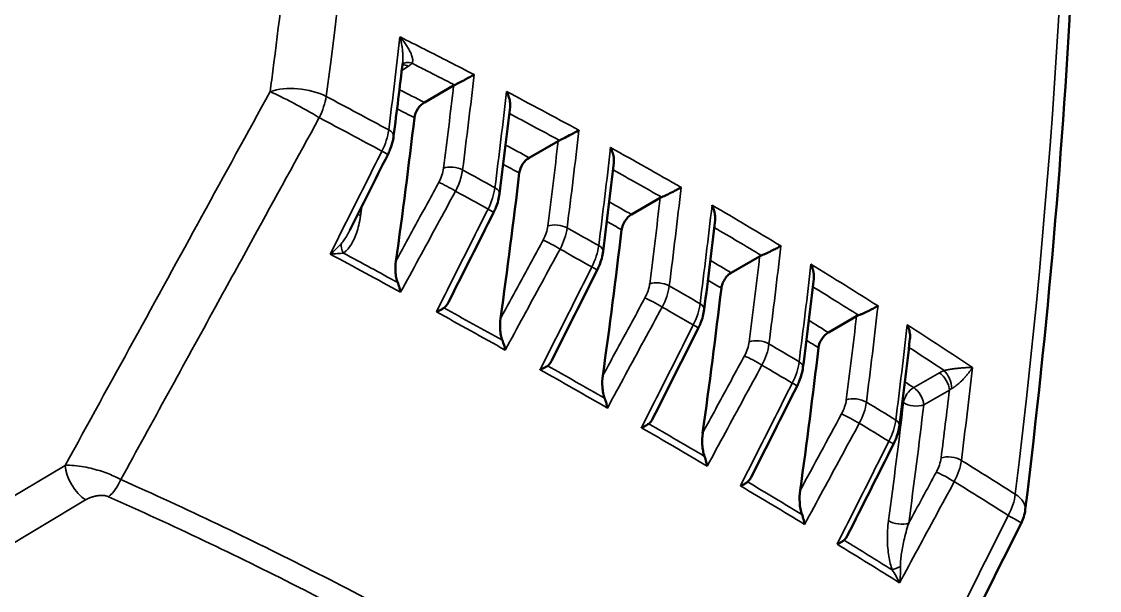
# Model space of a CAD drawing. Header units: millimetres. Extents: x 40 to 2195, y 40 to 1687.
# Drawn here: x 1675.3 to 1751.2, y 308.6 to 348.7 of the extents above; entities that cross this region are included whole.
import ezdxf

# ---------------------------------------------------------------- set-up
doc = ezdxf.new("R2010")
doc.units = ezdxf.units.MM
doc.header["$LTSCALE"] = 8
doc.layers.add('Visible (ISO)', color=7, linetype='Continuous', lineweight=50)
doc.layers.add('Visible Narrow (ISO)', color=7, linetype='Continuous', lineweight=35)

msp = doc.modelspace()

# ---------------------------------------------------------------- linework, layer by layer
at = {"layer": 'Visible (ISO)'}
for p, q in [((1705.72, 344.168), (1703.654, 342.975)), ((1713.086, 340.256), (1711.044, 339.077)), ((1720.274, 336.241), (1718.252, 335.074)), ((1727.282, 332.122), (1725.281, 330.966)), ((1731.089, 330.95), (1731.089, 330.951)), ((1734.111, 327.9), (1732.129, 326.755)), ((1729.627, 314.314), (1729.627, 314.314))]:
    msp.add_line(p, q, dxfattribs=at)
msp.add_arc((1743.026, 314.644), 3, 333.41656, 353.00032, dxfattribs=at)
for centre, major_axis, ratio, start_param, end_param in [((1706.401, 343.742), (1.008, 0.044), 0.598125, 2.200863, 2.286979), ((1703.684, 342.171), (0.527, 0.852), 0.600259, 0.840615, 2.230156), ((1386.771, 213.355), (226.04, 391.238), 0.577551, 5.325665, 5.351398), ((1700.499, 340.736), (0.992, -0.127), 0.479474, 6.283091, 6.283262), ((1713.79, 339.819), (1.031, 0.031), 0.597716, 2.193759, 2.303891), ((1711.073, 338.272), (0.525, 0.852), 0.600232, 0.838335, 2.227882), ((1393.84, 209.271), (226.265, 391.629), 0.57755, 5.325517, 5.351545), ((1707.962, 336.67), (0.992, -0.127), 0.479231, 6.28309, 6.283257), ((1720.977, 335.804), (1.031, 0.032), 0.597272, 2.169119, 2.303489), ((1718.282, 334.269), (0.524, 0.852), 0.600187, 0.836773, 2.22632), ((1400.909, 205.186), (226.363, 391.8), 0.577549, 5.325515, 5.351609), ((1700.168, 331.41), (3, 0), 0.57735, 2.202468, 2.202516), ((1715.257, 332.597), (0.992, -0.127), 0.479091, 6.28309, 6.28323), ((1727.986, 331.686), (1.031, 0.032), 0.596764, 2.143983, 2.303041), ((1700.168, 329.94), (-3, 0), 0.57735, 4.991963, 4.991973), ((1407.977, 201.102), (226.335, 391.752), 0.577549, 5.325658, 5.351591), ((1722.386, 328.517), (0.992, -0.127), 0.479055, 6.28309, 6.283228), ((1734.815, 327.465), (1.031, 0.033), 0.596324, 2.119422, 2.302661), ((1732.158, 325.95), (-0.523, -0.853), 0.600083, 3.97737, 5.366829), ((1708.842, 325.734), (-0.375, 1.293), 0.332747, 4.450936, 4.988888), ((1415.046, 197.018), (226.181, 391.485), 0.577549, 5.325947, 5.35149), ((1729.347, 324.431), (0.992, -0.127), 0.479123, 6.283089, 6.283234), ((1736.141, 320.338), (0.992, -0.127), 0.479294, 6.283087, 6.283266)]:
    msp.add_ellipse(centre, major_axis=major_axis, ratio=ratio, start_param=start_param, end_param=end_param, dxfattribs=at)
for points, knots in [([(1743.272, 446.963), (1746.1, 432.549), (1748.027, 417.33), (1750.036, 385.705), (1750.124, 369.231), (1748.69, 339.877), (1747.589, 327.172), (1746.004, 314.278)], [0, 0, 0, 0, 6.041076, 6.041076, 12.073696, 12.073696, 16.500557, 16.500557, 16.500557, 16.500557]), ([(1707.163, 344.934), (1707.153, 344.928), (1707.142, 344.921), (1707.049, 344.869), (1706.957, 344.817), (1706.757, 344.708), (1706.648, 344.649), (1706.394, 344.513), (1706.256, 344.441), (1706.064, 344.343), (1706.003, 344.311), (1705.888, 344.254), (1705.836, 344.228), (1705.786, 344.203)], [-0.1594367, -0.1594367, -0.1594367, -0.1594367, -0.1548637, -0.1548637, -0.1195302, -0.1195302, -0.0835961, -0.0835961, -0.039789, -0.039789, -0.0189778, -0.0189778, -0.000001, -0.000001, -0.000001, -0.000001]), ([(1709.699, 342.648), (1709.709, 342.736), (1709.709, 342.832), (1709.686, 343.063), (1709.658, 343.195), (1709.58, 343.45), (1709.53, 343.576), (1709.464, 343.711), (1709.457, 343.726), (1709.449, 343.741)], [-0.1142464, -0.1142464, -0.1142464, -0.1142464, -0.081327, -0.081327, -0.0401569, -0.0401569, 0, 0, 0.0048908, 0.0048908, 0.0048908, 0.0048908]), ([(1701.491, 340.61), (1701.45, 340.289), (1701.36, 339.956), (1701.185, 339.518), (1701.132, 339.401), (1701.075, 339.287)], [0, 0, 0, 0, 0.1042143, 0.1042143, 0.1426964, 0.1426964, 0.1426964, 0.1426964]), ([(1714.549, 341.013), (1714.544, 341.01), (1714.535, 341.005), (1714.525, 340.999), (1714.384, 340.92), (1714.207, 340.823), (1713.85, 340.636), (1713.698, 340.558), (1713.485, 340.451), (1713.416, 340.418), (1713.288, 340.355), (1713.229, 340.327), (1713.173, 340.301)], [-0.1633221, -0.1633221, -0.1633221, -0.1633221, -0.1610961, -0.1588701, -0.1588701, -0.0921124, -0.0921124, -0.0438115, -0.0438115, -0.0208304, -0.0208304, -0.0000022, -0.0000022, -0.0000022, -0.0000022]), ([(1717.012, 338.717), (1717.023, 338.813), (1717.022, 338.918), (1716.997, 339.152), (1716.97, 339.276), (1716.893, 339.533), (1716.844, 339.652), (1716.796, 339.754), (1716.789, 339.768), (1716.782, 339.782), (1716.779, 339.788)], [-0.0866904, -0.0866904, -0.0866904, -0.0866904, -0.06028532, -0.06028532, -0.03176414, -0.03176414, 0, 0, 0.00211866, 0.00423484, 0.00423484, 0.00423484, 0.00423484]), ([(1708.954, 336.543), (1708.913, 336.222), (1708.823, 335.889), (1708.648, 335.451), (1708.595, 335.334), (1708.537, 335.219)], [0, 0, 0, 0, 0.1042453, 0.1042453, 0.1427922, 0.1427922, 0.1427922, 0.1427922]), ([(1721.754, 336.988), (1721.75, 336.986), (1721.741, 336.981), (1721.732, 336.975), (1721.666, 336.938), (1721.584, 336.893), (1721.389, 336.789), (1721.289, 336.736), (1721.038, 336.608), (1720.892, 336.535), (1720.685, 336.436), (1720.619, 336.404), (1720.494, 336.346), (1720.436, 336.32), (1720.381, 336.295)], [-0.1656542, -0.1656542, -0.1656542, -0.1656542, -0.1631403, -0.160623, -0.160623, -0.1227139, -0.1227139, -0.0887447, -0.0887447, -0.0422908, -0.0422908, -0.0201541, -0.0201541, -0.000001, -0.000001, -0.000001, -0.000001]), ([(1724.146, 334.683), (1724.156, 334.771), (1724.156, 334.868), (1724.137, 335.092), (1724.112, 335.216), (1724.039, 335.475), (1723.992, 335.595), (1723.945, 335.698), (1723.939, 335.712), (1723.933, 335.726), (1723.93, 335.732)], [-0.08430781, -0.08430781, -0.08430781, -0.08430781, -0.06030949, -0.06030949, -0.03180752, -0.03180752, 0, 0, 0.00211249, 0.00422224, 0.00422224, 0.00422224, 0.00422224]), ([(1728.78, 332.86), (1728.776, 332.857), (1728.767, 332.852), (1728.758, 332.847), (1728.693, 332.811), (1728.613, 332.767), (1728.42, 332.665), (1728.321, 332.614), (1728.071, 332.489), (1727.925, 332.418), (1727.719, 332.322), (1727.651, 332.291), (1727.525, 332.235), (1727.466, 332.209), (1727.41, 332.186)], [-0.1651529, -0.1651529, -0.1651529, -0.1651529, -0.1626417, -0.1601271, -0.1601271, -0.1224319, -0.1224319, -0.0885851, -0.0885851, -0.0423147, -0.0423147, -0.0201841, -0.0201841, -0.000001, -0.000001, -0.000001, -0.000001]), ([(1716.249, 332.47), (1716.208, 332.149), (1716.119, 331.816), (1715.943, 331.378), (1715.89, 331.261), (1715.832, 331.146)], [0, 0, 0, 0, 0.1042381, 0.1042381, 0.1428684, 0.1428684, 0.1428684, 0.1428684]), ([(1701.778, 330.281), (1701.732, 330.396), (1701.698, 330.518), (1701.647, 330.77), (1701.63, 330.907), (1701.606, 331.289), (1701.618, 331.54), (1701.651, 331.773)], [-0.1596503, -0.1596503, -0.1596503, -0.1596503, -0.1222402, -0.1222402, -0.0800181, -0.0800181, -0.000001, -0.000001, -0.000001, -0.000001]), ([(1731.1, 330.545), (1731.102, 330.563), (1731.104, 330.581), (1731.105, 330.599), (1731.107, 330.628), (1731.109, 330.658), (1731.109, 330.689), (1731.109, 330.719), (1731.108, 330.75), (1731.107, 330.782), (1731.106, 330.798), (1731.105, 330.813), (1731.103, 330.829), (1731.101, 330.86), (1731.097, 330.892), (1731.093, 330.925), (1731.089, 330.958), (1731.083, 330.991), (1731.077, 331.025), (1731.07, 331.059), (1731.063, 331.093), (1731.055, 331.127), (1731.049, 331.151), (1731.043, 331.174), (1731.037, 331.198), (1731.026, 331.238), (1731.014, 331.277), (1731.001, 331.317), (1730.988, 331.356), (1730.974, 331.396), (1730.958, 331.435), (1730.943, 331.474), (1730.927, 331.513), (1730.909, 331.552), (1730.906, 331.559), (1730.903, 331.566), (1730.9, 331.572)], [0.4221819, 0.4221819, 0.4221819, 0.4221819, 0.457874, 0.457874, 0.457874, 0.5157266, 0.5157266, 0.5157266, 0.5727678, 0.5727678, 0.5727678, 0.6, 0.6, 0.6, 0.6541105, 0.6541105, 0.6541105, 0.7080764, 0.7080764, 0.7080764, 0.762269, 0.762269, 0.762269, 0.8, 0.8, 0.8, 0.8628653, 0.8628653, 0.8628653, 0.9261873, 0.9261873, 0.9261873, 0.9893498, 0.9893498, 0.9893498, 0.9999852, 0.9999852, 0.9999852, 0.9999852]), ([(1725.281, 330.966), (1725.199, 330.919), (1725.118, 330.856), (1724.96, 330.702), (1724.885, 330.61), (1724.755, 330.409), (1724.701, 330.302), (1724.623, 330.091), (1724.597, 329.989), (1724.586, 329.892)], [-0.1393108, -0.1393108, -0.1393108, -0.1393108, -0.105572, -0.105572, -0.0696564, -0.0696564, -0.0337394, -0.0337394, -0.000001, -0.000001, -0.000001, -0.000001]), ([(1701.778, 330.281), (1701.798, 330.23), (1701.818, 330.176), (1701.855, 330.072), (1701.872, 330.02), (1701.89, 329.963), (1701.891, 329.958), (1701.906, 329.909), (1701.919, 329.863), (1701.943, 329.774), (1701.954, 329.73), (1701.971, 329.657), (1701.978, 329.627), (1701.984, 329.597)], [0, 0, 0, 0, 0.25, 0.25, 0.4787227, 0.4787227, 0.5, 0.5, 0.6944901, 0.6944901, 0.8776909, 0.8776909, 0.9999962, 0.9999962, 0.9999962, 0.9999962]), ([(1704.501, 328.216), (1704.539, 328.232), (1704.575, 328.247), (1704.647, 328.279), (1704.682, 328.295), (1704.746, 328.326), (1704.776, 328.341), (1704.841, 328.375), (1704.875, 328.394), (1704.941, 328.432), (1704.973, 328.451), (1705.014, 328.478), (1705.026, 328.486), (1705.037, 328.493)], [0, 0, 0, 0, 0.166992, 0.166992, 0.339689, 0.339689, 0.5, 0.5, 0.701538, 0.701538, 0.91452, 0.91452, 1, 1, 1, 1]), ([(1705.36, 328.901), (1705.325, 328.832), (1705.286, 328.766), (1705.184, 328.623), (1705.115, 328.547), (1705.037, 328.493)], [-0.06989969, -0.06989969, -0.06989969, -0.06989969, -0.04063295, -0.04063295, -0.00000276, -0.00000276, -0.00000276, -0.00000276]), ([(1723.378, 328.39), (1723.336, 328.069), (1723.247, 327.736), (1723.071, 327.298), (1723.018, 327.181), (1722.96, 327.065)], [0, 0, 0, 0, 0.1041929, 0.1041929, 0.1429066, 0.1429066, 0.1429066, 0.1429066]), ([(1735.626, 328.628), (1735.617, 328.623), (1735.608, 328.617), (1735.523, 328.57), (1735.436, 328.523), (1735.244, 328.423), (1735.137, 328.369), (1734.887, 328.248), (1734.749, 328.183), (1734.554, 328.096), (1734.49, 328.068), (1734.37, 328.017), (1734.314, 327.994), (1734.26, 327.972)], [-0.1590664, -0.1590664, -0.1590664, -0.1590664, -0.1547941, -0.1547941, -0.1194936, -0.1194936, -0.083304, -0.083304, -0.0398971, -0.0398971, -0.0190928, -0.0190928, -0.000001, -0.000001, -0.000001, -0.000001]), ([(1709.154, 326.207), (1709.107, 326.325), (1709.073, 326.451), (1709.021, 326.713), (1709.004, 326.854), (1708.979, 327.249), (1708.992, 327.508), (1709.025, 327.749)], [-0.1646073, -0.1646073, -0.1646073, -0.1646073, -0.1260599, -0.1260599, -0.082511, -0.082511, -0.000001, -0.000001, -0.000001, -0.000001]), ([(1737.876, 326.305), (1737.883, 326.363), (1737.886, 326.424), (1737.883, 326.615), (1737.865, 326.748), (1737.805, 327.007), (1737.764, 327.136), (1737.706, 327.276), (1737.699, 327.292), (1737.692, 327.308)], [-0.1021098, -0.1021098, -0.1021098, -0.1021098, -0.0816586, -0.0816586, -0.0404852, -0.0404852, 0, 0, 0.0052171, 0.0052171, 0.0052171, 0.0052171]), ([(1711.814, 324.137), (1711.819, 324.139), (1711.831, 324.144), (1711.843, 324.149), (1711.901, 324.173), (1711.977, 324.207), (1712.166, 324.303), (1712.26, 324.358), (1712.339, 324.415)], [-0.08259949, -0.08259949, -0.08259949, -0.08259949, -0.07959985, -0.07659994, -0.07659994, -0.0420882, -0.0420882, -0.00000147, -0.00000147, -0.00000147, -0.00000147]), ([(1712.636, 324.795), (1712.605, 324.734), (1712.571, 324.675), (1712.479, 324.541), (1712.413, 324.467), (1712.339, 324.415)], [-0.0654618, -0.0654618, -0.0654618, -0.0654618, -0.03944597, -0.03944597, -0.00000034, -0.00000034, -0.00000034, -0.00000034]), ([(1716.361, 322.123), (1716.314, 322.242), (1716.28, 322.368), (1716.228, 322.632), (1716.211, 322.774), (1716.183, 323.186), (1716.196, 323.461), (1716.231, 323.716)], [-0.1696504, -0.1696504, -0.1696504, -0.1696504, -0.1309612, -0.1309612, -0.0872482, -0.0872482, -0.000001, -0.000001, -0.000001, -0.000001]), ([(1730.339, 324.304), (1730.298, 323.983), (1730.208, 323.65), (1730.033, 323.212), (1729.979, 323.094), (1729.921, 322.979)], [0, 0, 0, 0, 0.10411, 0.10411, 0.1429162, 0.1429162, 0.1429162, 0.1429162]), ([(1716.361, 322.123), (1716.409, 322), (1716.45, 321.873), (1716.51, 321.655), (1716.531, 321.563), (1716.55, 321.468), (1716.553, 321.454), (1716.555, 321.44), (1716.556, 321.434)], [-0.06737082, -0.06737082, -0.06737082, -0.06737082, -0.02890289, -0.02890289, 0, 0, 0.00198464, 0.00396903, 0.00396903, 0.00396903, 0.00396903]), ([(1719.744, 320.679), (1719.717, 320.626), (1719.688, 320.575), (1719.604, 320.45), (1719.543, 320.378), (1719.473, 320.326)], [-0.06113061, -0.06113061, -0.06113061, -0.06113061, -0.0382831, -0.0382831, 0, 0, 0, 0]), ([(1718.958, 320.047), (1718.964, 320.05), (1718.976, 320.055), (1718.988, 320.06), (1719.072, 320.096), (1719.148, 320.132), (1719.314, 320.22), (1719.4, 320.273), (1719.473, 320.326)], [-0.07352733, -0.07352733, -0.07352733, -0.07352733, -0.07147151, -0.06941546, -0.06941546, -0.03965386, -0.03965386, -0.00000223, -0.00000223, -0.00000223, -0.00000223]), ([(1737.133, 320.211), (1737.092, 319.89), (1737.003, 319.558), (1736.827, 319.12), (1736.774, 319.002), (1736.715, 318.886)], [0, 0, 0, 0, 0.1039889, 0.1039889, 0.1428883, 0.1428883, 0.1428883, 0.1428883]), ([(1723.399, 318.029), (1723.352, 318.152), (1723.318, 318.283), (1723.265, 318.555), (1723.247, 318.702), (1723.22, 319.128), (1723.233, 319.412), (1723.269, 319.674)], [-0.1747554, -0.1747554, -0.1747554, -0.1747554, -0.1348801, -0.1348801, -0.0897732, -0.0897732, -0.000001, -0.000001, -0.000001, -0.000001]), ([(1723.399, 318.029), (1723.45, 317.897), (1723.492, 317.762), (1723.554, 317.521), (1723.572, 317.434), (1723.583, 317.371), (1723.586, 317.357), (1723.588, 317.344), (1723.589, 317.339)], [-0.04231735, -0.04231735, -0.04231735, -0.04231735, -0.01901701, -0.01901701, 0, 0, 0.00163863, 0.00327689, 0.00327689, 0.00327689, 0.00327689]), ([(1725.934, 315.949), (1725.95, 315.955), (1725.966, 315.962), (1726.065, 316.006), (1726.143, 316.045), (1726.298, 316.131), (1726.373, 316.179), (1726.437, 316.228)], [-0.07307476, -0.07307476, -0.07307476, -0.07307476, -0.06711794, -0.06711794, -0.03591268, -0.03591268, -0.000001, -0.000001, -0.000001, -0.000001]), ([(1726.685, 316.556), (1726.663, 316.512), (1726.639, 316.471), (1726.564, 316.353), (1726.504, 316.281), (1726.437, 316.228)], [-0.05687996, -0.05687996, -0.05687996, -0.05687996, -0.0381639, -0.0381639, -0.000001, -0.000001, -0.000001, -0.000001]), ([(1730.269, 313.926), (1730.222, 314.052), (1730.187, 314.188), (1730.133, 314.469), (1730.115, 314.621), (1730.088, 315.061), (1730.101, 315.354), (1730.138, 315.623)], [-0.1799383, -0.1799383, -0.1799383, -0.1799383, -0.1388552, -0.1388552, -0.0923222, -0.0923222, -0.000001, -0.000001, -0.000001, -0.000001]), ([(1730.269, 313.926), (1730.286, 313.881), (1730.302, 313.835), (1730.333, 313.743), (1730.346, 313.697), (1730.365, 313.632), (1730.371, 313.612), (1730.387, 313.552), (1730.397, 313.511), (1730.415, 313.43), (1730.424, 313.39), (1730.439, 313.311), (1730.446, 313.272), (1730.452, 313.234)], [0, 0, 0, 0, 0.213745, 0.213745, 0.415896, 0.415896, 0.5, 0.5, 0.673687, 0.673687, 0.841922, 0.841922, 1, 1, 1, 1]), ([(1733.457, 312.423), (1733.438, 312.387), (1733.419, 312.353), (1733.351, 312.243), (1733.295, 312.172), (1733.232, 312.121)], [-0.05274696, -0.05274696, -0.05274696, -0.05274696, -0.03705183, -0.03705183, -0.00000292, -0.00000292, -0.00000292, -0.00000292]), ([(1732.74, 311.84), (1732.779, 311.857), (1732.816, 311.874), (1732.889, 311.909), (1732.925, 311.927), (1732.981, 311.957), (1733.002, 311.969), (1733.06, 312.002), (1733.095, 312.024), (1733.163, 312.069), (1733.196, 312.093), (1733.228, 312.118), (1733.23, 312.12), (1733.232, 312.121)], [0.0000497, 0.0000497, 0.0000497, 0.0000497, 0.1818223, 0.1818223, 0.3746517, 0.3746517, 0.5, 0.5, 0.7286754, 0.7286754, 0.9825956, 0.9825956, 1, 1, 1, 1])]:
    msp.add_open_spline(points, degree=3, knots=knots, dxfattribs=at)
for points in [[(1702.127, 345.795), (1701.924, 344.071), (1701.712, 342.342), (1701.491, 340.61)], [(1709.699, 342.648), (1709.463, 340.618), (1709.215, 338.583), (1708.954, 336.543)], [(1701.075, 339.286), (1700.183, 337.511), (1699.29, 335.736), (1698.398, 333.961)], [(1717.012, 338.717), (1716.771, 336.64), (1716.517, 334.558), (1716.249, 332.47)], [(1708.537, 335.219), (1707.478, 333.113), (1706.419, 331.007), (1705.36, 328.901)], [(1724.146, 334.683), (1723.903, 332.591), (1723.647, 330.493), (1723.378, 328.39)], [(1715.832, 331.145), (1714.767, 329.028), (1713.702, 326.911), (1712.636, 324.795)], [(1731.1, 330.545), (1730.86, 328.47), (1730.606, 326.39), (1730.339, 324.304)], [(1722.96, 327.065), (1721.888, 324.936), (1720.816, 322.808), (1719.744, 320.679)], [(1737.876, 326.305), (1737.641, 324.279), (1737.393, 322.247), (1737.133, 320.211)], [(1729.921, 322.978), (1728.843, 320.837), (1727.764, 318.696), (1726.685, 316.556)], [(1736.715, 318.885), (1735.629, 316.731), (1734.543, 314.577), (1733.457, 312.423)], [(1653.773, 317.812), (1669.476, 309.243), (1685.18, 300.673), (1700.883, 292.102)], [(1745.709, 313.301), (1741.302, 304.493), (1736.894, 295.686), (1732.487, 286.879)]]:
    msp.add_open_spline(points, degree=3, dxfattribs=at)
at = {"layer": 'Visible Narrow (ISO)'}
for p, q in [((1702.058, 345.214), (1702.527, 345.523)), ((1698.047, 332.428), (1698.047, 332.428)), ((1698.047, 332.303), (1698.047, 332.303)), ((1739.949, 323.917), (1738.141, 322.873)), ((1740.657, 322.697), (1738.849, 321.652)), ((1666.979, 310.606), (1678.348, 317.391)), ((1669.859, 309.034), (1679.786, 314.959))]:
    msp.add_line(p, q, dxfattribs=at)
for centre, major_axis, ratio, start_param, end_param in [((1369.061, 225.317), (238.775, 385.827), 0.597174, 5.357553, 5.722122), ((1439.75, 184.502), (215.009, 399.565), 0.556829, 5.322621, 5.687189), ((1382.721, 215.686), (227.99, 394.891), 0.57735, 5.340036, 5.356582), ((1702.55, 344.723), (-0.551, 0.834), 0.5765, 5.461266, 6.084868), ((1702.808, 344.932), (-0.712, 0.703), 0.679093, 5.329876, 6.257187), ((1701.02, 346.334), (2.06, 0.063), 0.597573, 5.514287, 5.723022), ((1387.634, 212.85), (-228.209, -395.269), 0.57735, 2.198171, 2.215125), ((1694.833, 342.469), (2.974, -0.394), 0.482521, 0.94104, 2.391418), ((1386.769, 213.173), (227.875, 394.644), 0.577382, 5.339802, 5.354535), ((1694.832, 342.468), (2.631, -1.442), 0.070988, 1.041304, 2.499768), ((1694.832, 342.468), (-1.407, -2.65), 0.506619, 1.62537, 2.178384), ((1475.045, 318.99), (365.994, -119.282), 0.281102, 0.999527, 1.014649), ((1442.806, 173.79), (392.179, 0.114), 0.577544, 0.842967, 0.848951), ((1389.809, 211.594), (228.286, 395.403), 0.57735, 5.339668, 5.356766), ((1474.699, 318.312), (366.004, -119.878), 0.279298, 0.999869, 1.01501), ((1442.783, 173.067), (391.257, 0.127), 0.577567, 0.843158, 0.847341), ((1699.042, 340.153), (-1.517, -2.7), 0.555515, 1.654747, 2.192088), ((1700.499, 340.736), (0.992, -0.127), 0.479474, 0.000076, 0.924094), ((1394.722, 208.758), (-228.416, -395.629), 0.57735, 2.197913, 2.215255), ((1442.808, 173.792), (392.175, 0.113), 0.577543, 0.817442, 0.823238), ((1710.792, 336.25), (-3.827, -30.71), 0.058118, 1.513373, 1.708847), ((1396.898, 207.502), (228.455, 395.696), 0.57735, 5.339457, 5.356871), ((1442.785, 174.823), (-396.064, 0.162), 0.577071, 3.931112, 3.948655), ((1700.181, 339.735), (0.894, -0.449), 0.049768, 6.283185, 7.307751), ((1703.489, 337.818), (1.107, 1.734), 0.613274, 4.828252, 5.368363), ((1705.689, 337.919), (0.992, -0.127), 0.479307, 0.906855, 2.38833), ((1475.181, 319.237), (365.856, -119.396), 0.280549, 0.973542, 0.981548), ((1442.786, 173.069), (391.253, 0.127), 0.577567, 0.817571, 0.821532), ((1443.165, 174.148), (-394.564, -0.047), 0.577431, 3.933291, 3.945423), ((1705.355, 336.926), (0.879, -0.477), 0.069309, 1.009095, 2.495704), ((1507.385, 417.773), (356.78, -181.03), 0.05181, 0.999666, 1.00742), ((1706.505, 336.087), (-1.527, -2.695), 0.562347, 1.656472, 2.194191), ((1707.962, 336.67), (0.992, -0.127), 0.479231, 0.000072, 0.899125), ((1401.81, 204.665), (-228.499, -395.771), 0.57735, 2.19781, 2.215306), ((1442.81, 173.793), (392.173, 0.113), 0.577542, 0.791938, 0.797538), ((1718.104, 332.286), (-3.696, -29.701), 0.056175, 1.507102, 1.711345), ((1699.803, 335.276), (-0.991, 0.134), 0.4728, 0.642525, 0.922776), ((1384.293, 214.779), (225.812, 391.118), 0.57735, 5.33, 5.331671), ((1707.644, 335.668), (0.893, -0.449), 0.049386, 0, 0.999482), ((1403.986, 203.409), (228.499, 395.771), 0.57735, 5.339402, 5.356898), ((1442.788, 174.796), (-396.059, 0.134), 0.57713, 3.905758, 3.923301), ((1710.819, 333.746), (1.122, 1.743), 0.61578, 4.833929, 5.370591), ((1713.036, 333.848), (0.992, -0.127), 0.479137, 0.881864, 2.3884), ((1442.787, 173.07), (391.251, 0.127), 0.577567, 0.792007, 0.795735), ((1711.444, 333.326), (1.656, 2.645), 0.601843, 4.82811, 5.362757), ((1475.292, 319.441), (365.745, -119.497), 0.280096, 0.947569, 0.955568), ((1443.217, 174.164), (-394.505, -0.049), 0.577433, 3.907968, 3.920048), ((1698.595, 332.643), (-0.551, 0.835), 0.701739, 0.715593, 1.454136), ((1712.702, 332.854), (0.879, -0.477), 0.069678, 0.984, 2.495701), ((1713.779, 332.014), (-1.554, -2.7), 0.571492, 1.663211, 2.19852), ((1715.257, 332.597), (0.992, -0.127), 0.479091, 0.000044, 0.874123), ((1408.898, 200.573), (-228.455, -395.696), 0.57735, 2.197865, 2.215279), ((1470.626, 306.689), (365.258, -116.37), 0.289127, 0.980147, 0.99747), ((1507.464, 417.855), (355.62, -183.168), 0.055459, 0.974917, 0.982664), ((1725.114, 328.179), (-3.696, -29.696), 0.05618, 1.50786, 1.710974), ((1714.939, 331.595), (0.893, -0.449), 0.049002, 0, 0.974422), ((1442.81, 173.793), (392.173, 0.113), 0.577542, 0.766438, 0.771834), ((1411.074, 199.317), (228.416, 395.629), 0.57735, 5.339505, 5.356848), ((1442.787, 173.07), (391.251, 0.127), 0.577567, 0.766446, 0.76993), ((1718.001, 329.669), (1.119, 1.743), 0.615237, 4.832587, 5.369467), ((1720.216, 329.77), (0.992, -0.127), 0.479069, 0.856828, 2.388433), ((1718.626, 329.249), (1.665, 2.638), 0.608074, 4.830047, 5.364819), ((1442.698, 219.676), (396.758, -50.823), 0.479061, 0.849138, 0.85683), ((1719.882, 328.776), (0.879, -0.477), 0.070047, 0.958931, 2.495681), ((1470.653, 306.843), (365.272, -116.48), 0.288764, 0.954066, 0.971365), ((1471.108, 307.752), (364.945, -116.65), 0.287821, 0.955564, 0.970246), ((1507.491, 417.883), (354.519, -185.247), 0.0594, 0.950193, 0.957938), ((1720.903, 327.934), (-1.568, -2.695), 0.578737, 1.666655, 2.201279), ((1722.386, 328.517), (0.992, -0.127), 0.479055, 0.000043, 0.849142), ((1415.986, 196.481), (-228.286, -395.403), 0.57735, 2.198075, 2.215173), ((1442.809, 173.792), (392.175, 0.113), 0.577543, 0.740925, 0.746107), ((1414.951, 196.803), (228.023, 394.902), 0.577379, 5.339709, 5.354574), ((1722.067, 327.515), (0.893, -0.45), 0.048617, 0, 0.949366), ((1418.162, 195.225), (228.209, 395.269), 0.57735, 5.339764, 5.356718), ((1442.826, 174.651), (-396.007, -0.045), 0.577418, 3.854813, 3.872392), ((1725.016, 325.584), (1.116, 1.743), 0.61475, 4.831303, 5.368493), ((1727.228, 325.686), (0.992, -0.127), 0.479106, 0.831753, 2.388415), ((1725.641, 325.165), (1.673, 2.63), 0.61431, 4.831962, 5.367271), ((1475.292, 319.442), (365.745, -119.498), 0.280097, 0.895459, 0.903458), ((1442.786, 173.069), (391.253, 0.128), 0.577567, 0.740873, 0.744098), ((1442.911, 174.003), (-394.94, -0.031), 0.577401, 3.859771, 3.869283), ((1470.345, 306.496), (365.761, -116.05), 0.290551, 0.928818, 0.943466), ((1726.894, 324.692), (0.879, -0.476), 0.070418, 0.933845, 2.495663), ((1507.463, 417.856), (353.479, -187.267), 0.063627, 0.925478, 0.933225), ((1727.859, 323.848), (-1.582, -2.689), 0.585995, 1.669821, 2.20447), ((1729.347, 324.431), (0.992, -0.127), 0.479123, 0.000048, 0.823974), ((1470.601, 306.999), (365.399, -116.634), 0.288399, 0.928007, 0.945287), ((1741.355, 323.046), (-2.06, -0.065), 0.597006, 5.236139, 5.444875), ((1739.975, 323.115), (0.5, -0.866), 0.536432, 0.790995, 2.357805), ((1740.318, 323.276), (0.356, -0.935), 0.401199, 0.904219, 2.433422), ((1423.075, 192.388), (-227.99, -394.891), 0.57735, 2.198443, 2.214989), ((1729.028, 323.428), (0.893, -0.45), 0.048228, 0, 0.924327), ((1738.167, 322.07), (0.551, 0.834), 0.614857, 0.856386, 2.245891), ((1442.806, 173.79), (392.179, 0.114), 0.577544, 0.717924, 0.720339), ((1738.167, 322.07), (0.5, -0.866), 0.536432, 0.791002, 2.357797), ((1734.074, 321.595), (0.992, -0.127), 0.479245, 0.8066, 2.388359), ((1422.562, 192.956), (227.345, 393.687), 0.57742, 5.340096, 5.352204), ((1731.883, 321.493), (1.097, 1.734), 0.611322, 4.823305, 5.364346), ((1732.507, 321.075), (1.666, 2.614), 0.618603, 4.829731, 5.367454), ((1475.177, 319.239), (365.861, -119.382), 0.280523, 0.869278, 0.877284), ((1421.503, 193.296), (-225.812, -391.118), 0.57735, 2.188408, 2.209559), ((1442.783, 173.067), (391.257, 0.127), 0.577567, 0.71791, 0.718221), ((1738.167, 322.07), (0.993, -0.118), 0.486822, 3.923644, 5.525837), ((1422.19, 192.926), (-226.373, -391.866), 0.577518, 2.18854, 2.209693), ((1733.74, 320.601), (0.879, -0.476), 0.070793, 0.908754, 2.49563), ((1734.666, 319.756), (-1.581, -2.674), 0.591213, 1.669277, 2.205756), ((1736.141, 320.338), (0.992, -0.127), 0.479294, 0.000081, 0.798799), ((1470.602, 307.027), (365.402, -116.657), 0.28834, 0.901882, 0.919161), ((1470.245, 306.308), (365.856, -115.923), 0.290929, 0.902569, 0.917215), ((1507.379, 417.777), (352.502, -189.226), 0.068135, 0.900757, 0.908511), ((1735.822, 319.336), (0.893, -0.45), 0.047835, 0, 0.899259), ((1738.562, 317.395), (1.096, 1.733), 0.611455, 4.823611, 5.364491), ((1740.751, 317.497), (0.992, -0.127), 0.479489, 0.781366, 2.388231), ((1739.183, 316.978), (1.678, 2.606), 0.625157, 4.83319, 5.370527), ((1475.032, 318.999), (366.007, -119.241), 0.28102, 0.835937, 0.851058), ((1679.712, 316.547), (1.025, -1.717), 0.52589, 3.919895, 5.488852), ((1740.419, 316.504), (0.88, -0.476), 0.071171, 0.883641, 2.495616), ((1681.323, 316.772), (-0.814, -1.827), 0.507069, 0.781004, 1.590534), ((1470.739, 306.985), (365.305, -116.232), 0.289489, 0.876759, 0.891433), ((1474.688, 318.319), (366.016, -119.841), 0.279228, 0.836398, 0.851539), ((1470.667, 306.947), (365.289, -116.559), 0.288521, 0.875679, 0.892976), ((1743.026, 314.644), (1.603, 2.536), 0.643476, 4.81073, 5.363745), ((1743.026, 314.644), (2.978, -0.366), 0.476179, 0.000093, 0.76463), ((1743.026, 314.644), (2.683, -1.343), 0.044572, 0, 0.867209), ((1737.107, 313.738), (0.991, -0.134), 0.472855, 3.931594, 5.533336), ((1470.647, 306.699), (365.266, -116.361), 0.28904, 0.84936, 0.866683), ((1470.918, 307.556), (365.184, -116.645), 0.288304, 0.852241, 0.865605), ((1737.377, 310.252), (0.938, 0.347), 0.066605, 1.722534, 2.461113)]:
    msp.add_ellipse(centre, major_axis=major_axis, ratio=ratio, start_param=start_param, end_param=end_param, dxfattribs=at)
for points, knots in [([(1692.787, 343.735), (1692.823, 344.012), (1692.86, 344.29), (1692.896, 344.567), (1693.75, 351.089), (1694.466, 357.553), (1695.047, 363.962), (1695.189, 365.529), (1695.323, 367.093), (1695.449, 368.654), (1695.859, 373.746), (1696.182, 378.802), (1696.418, 383.815), (1696.55, 386.621), (1696.655, 389.414), (1696.732, 392.192), (1696.835, 395.9), (1696.89, 399.583), (1696.896, 403.24), (1696.902, 407.221), (1696.85, 411.171), (1696.741, 415.088), (1696.675, 417.465), (1696.587, 419.83), (1696.479, 422.183), (1696.244, 427.266), (1695.91, 432.289), (1695.477, 437.249), (1695.379, 438.366), (1695.277, 439.479), (1695.169, 440.59), (1694.584, 446.631), (1693.851, 452.575), (1692.971, 458.409), (1692.962, 458.468), (1692.954, 458.527), (1692.945, 458.585), (1692.071, 464.359), (1691.054, 470.026), (1689.893, 475.59)], [0.0000015, 0.0000015, 0.0000015, 0.0000015, 0.0058229, 0.0058229, 0.0058229, 0.1428571, 0.1428571, 0.1428571, 0.176372, 0.176372, 0.176372, 0.2857143, 0.2857143, 0.2857143, 0.3469143, 0.3469143, 0.3469143, 0.4285714, 0.4285714, 0.4285714, 0.5174708, 0.5174708, 0.5174708, 0.5714286, 0.5714286, 0.5714286, 0.6880265, 0.6880265, 0.6880265, 0.7142857, 0.7142857, 0.7142857, 0.8571429, 0.8571429, 0.8571429, 0.85858, 0.85858, 0.85858, 0.9999988, 0.9999988, 0.9999988, 0.9999988]), ([(1707.163, 344.934), (1706.578, 345.236), (1705.411, 345.837), (1703.67, 346.722), (1702.515, 347.302), (1701.939, 347.59)], [0.0000061, 0.0000061, 0.0000061, 0.0000061, 0.3333333, 0.6666667, 0.9999932, 0.9999932, 0.9999932, 0.9999932]), ([(1702.127, 345.795), (1702.129, 345.82), (1702.132, 345.846), (1702.139, 345.931), (1702.143, 345.993), (1702.146, 346.117), (1702.146, 346.179), (1702.144, 346.25), (1702.144, 346.256), (1702.142, 346.319), (1702.14, 346.377), (1702.134, 346.454), (1702.133, 346.47), (1702.128, 346.545), (1702.122, 346.604), (1702.113, 346.688), (1702.11, 346.71), (1702.1, 346.789), (1702.092, 346.848), (1702.078, 346.938), (1702.073, 346.967), (1702.059, 347.05), (1702.05, 347.105), (1702.031, 347.2), (1702.022, 347.241), (1702.001, 347.339), (1701.988, 347.395), (1701.963, 347.498), (1701.952, 347.544), (1701.939, 347.59)], [0.3792422, 0.3792422, 0.3792422, 0.3792422, 0.4166667, 0.4166667, 0.5, 0.5, 0.5759337, 0.5759337, 0.5833333, 0.5833333, 0.6486927, 0.6486927, 0.6666667, 0.6666667, 0.7281619, 0.7281619, 0.75, 0.75, 0.8061741, 0.8061741, 0.8333333, 0.8333333, 0.88148, 0.88148, 0.9166667, 0.9166667, 0.963296, 0.963296, 0.9999755, 0.9999755, 0.9999755, 0.9999755]), ([(1702.785, 345.733), (1702.794, 345.747), (1702.802, 345.763), (1702.812, 345.787), (1702.814, 345.793), (1702.822, 345.819), (1702.827, 345.84), (1702.831, 345.87), (1702.832, 345.877), (1702.835, 345.908), (1702.836, 345.933), (1702.834, 345.968), (1702.834, 345.978), (1702.83, 346.024), (1702.824, 346.064), (1702.807, 346.148), (1702.795, 346.193), (1702.765, 346.287), (1702.747, 346.337), (1702.706, 346.437), (1702.683, 346.488), (1702.656, 346.544), (1702.654, 346.548), (1702.63, 346.597), (1702.606, 346.644), (1702.572, 346.705), (1702.565, 346.717), (1702.532, 346.776), (1702.504, 346.824), (1702.463, 346.889), (1702.453, 346.906), (1702.413, 346.968), (1702.382, 347.015), (1702.333, 347.085), (1702.318, 347.108), (1702.272, 347.172), (1702.24, 347.216), (1702.184, 347.29), (1702.16, 347.321), (1702.101, 347.396), (1702.066, 347.44), (1702, 347.52), (1701.97, 347.555), (1701.939, 347.59)], [0, 0, 0, 0, 0.0612377, 0.0612377, 0.0833333, 0.0833333, 0.1470766, 0.1470766, 0.1666667, 0.1666667, 0.2283808, 0.2283808, 0.25, 0.25, 0.3333333, 0.3333333, 0.4166667, 0.4166667, 0.5, 0.5, 0.5773653, 0.5773653, 0.5833333, 0.5833333, 0.6496541, 0.6496541, 0.6666667, 0.6666667, 0.7291587, 0.7291587, 0.75, 0.75, 0.8070646, 0.8070646, 0.8333333, 0.8333333, 0.8823592, 0.8823592, 0.9166667, 0.9166667, 0.9637325, 0.9637325, 0.9999853, 0.9999853, 0.9999853, 0.9999853]), ([(1705.786, 344.203), (1705.375, 344.415), (1704.966, 344.625), (1704.465, 344.881), (1704.374, 344.927), (1703.956, 345.141), (1703.629, 345.306), (1703.13, 345.559), (1702.958, 345.646), (1702.785, 345.733)], [0.0000013, 0.0000013, 0.0000013, 0.0000013, 0.4086176, 0.4086176, 0.5, 0.5, 0.8266419, 0.8266419, 1, 1, 1, 1]), ([(1714.549, 341.013), (1713.687, 341.482), (1712.831, 341.944), (1711.131, 342.853), (1710.287, 343.301), (1709.449, 343.741)], [0.000003, 0.000003, 0.000003, 0.000003, 0.5, 0.5, 0.9999688, 0.9999688, 0.9999688, 0.9999688]), ([(1682.265, 316.396), (1684.49, 320.454), (1686.715, 324.512), (1689.823, 330.179), (1690.705, 331.789), (1693.142, 336.233), (1694.696, 339.067), (1696.25, 341.901)], [0, 0, 0, 0, 0.4773396, 0.4773396, 0.6666667, 0.6666667, 1, 1, 1, 1]), ([(1713.173, 340.301), (1712.56, 340.634), (1711.379, 341.27), (1710.208, 341.891), (1709.645, 342.189)], [0, 0, 0, 0, 0.5, 0.9674684, 0.9674684, 0.9674684, 0.9674684]), ([(1697.019, 332.287), (1697.425, 333.095), (1697.831, 333.903), (1698.237, 334.71), (1698.643, 335.517), (1699.048, 336.322), (1699.452, 337.127), (1699.857, 337.932), (1700.261, 338.737), (1700.664, 339.54)], [0, 0, 0, 0, 0.3333333, 0.3333333, 0.3333333, 0.6666667, 0.6666667, 0.6666667, 1, 1, 1, 1]), ([(1705.851, 336.723), (1705.938, 336.886), (1706.092, 337.22), (1706.26, 337.725), (1706.327, 338.055), (1706.348, 338.215)], [0.0000028, 0.0000028, 0.0000028, 0.0000028, 0.3333333, 0.6666667, 1, 1, 1, 1]), ([(1701.651, 331.773), (1702.152, 332.698), (1702.655, 333.624), (1703.158, 334.552), (1703.662, 335.481), (1704.167, 336.411), (1704.673, 337.343)], [0, 0, 0, 0, 0.5, 0.5, 0.5, 0.9999999, 0.9999999, 0.9999999, 0.9999999]), ([(1705.851, 336.723), (1705.42, 335.929), (1704.99, 335.136), (1704.56, 334.344), (1704.13, 333.552), (1703.701, 332.761), (1703.272, 331.97), (1702.842, 331.179), (1702.413, 330.388), (1701.984, 329.597)], [0, 0, 0, 0, 0.333333, 0.333333, 0.333333, 0.666667, 0.666667, 0.666667, 1, 1, 1, 1]), ([(1704.501, 328.216), (1704.908, 329.024), (1705.313, 329.831), (1706.124, 331.443), (1706.529, 332.248), (1707.338, 333.856), (1707.742, 334.66), (1708.145, 335.462)], [0, 0, 0, 0, 0.333333, 0.333333, 0.666667, 0.666667, 1, 1, 1, 1]), ([(1697.949, 332.356), (1698.042, 332.418), (1698.219, 332.571), (1698.464, 332.887), (1698.683, 333.281), (1698.877, 333.754), (1699.041, 334.314), (1699.123, 334.749), (1699.155, 334.983)], [0.0000097, 0.0000097, 0.0000097, 0.0000097, 0.1666667, 0.3333333, 0.5, 0.6666667, 0.8333333, 1, 1, 1, 1]), ([(1697.794, 333.019), (1697.864, 333.095), (1698.004, 333.275), (1698.207, 333.597), (1698.338, 333.842), (1698.398, 333.961)], [0, 0, 0, 0, 0.1666667, 0.3333333, 0.4721691, 0.4721691, 0.4721691, 0.4721691]), ([(1697.019, 332.287), (1697.174, 332.416), (1697.459, 332.67), (1697.692, 332.907), (1697.794, 333.019)], [0, 0, 0, 0, 0.5, 0.9999014, 0.9999014, 0.9999014, 0.9999014]), ([(1709.025, 327.749), (1709.522, 328.666), (1710.02, 329.584), (1710.519, 330.504), (1711.018, 331.425), (1711.519, 332.347), (1712.02, 333.272)], [0, 0, 0, 0, 0.5, 0.5, 0.5, 1, 1, 1, 1]), ([(1697.019, 332.287), (1697.202, 332.294), (1697.541, 332.314), (1697.824, 332.341), (1697.949, 332.356)], [0, 0, 0, 0, 0.5, 0.9999927, 0.9999927, 0.9999927, 0.9999927]), ([(1697.949, 332.356), (1698.59, 332.011), (1699.23, 331.665), (1700.507, 330.973), (1701.143, 330.627), (1701.778, 330.281)], [0, 0, 0, 0, 0.5, 0.5, 0.999999, 0.999999, 0.999999, 0.999999]), ([(1713.216, 332.641), (1712.786, 331.848), (1712.356, 331.055), (1711.927, 330.263), (1711.497, 329.472), (1711.068, 328.681), (1710.64, 327.89), (1710.211, 327.1), (1709.783, 326.31), (1709.355, 325.52)], [0, 0, 0, 0, 0.3333333, 0.3333333, 0.3333333, 0.6666667, 0.6666667, 0.6666667, 0.9999998, 0.9999998, 0.9999998, 0.9999998]), ([(1711.814, 324.137), (1712.221, 324.944), (1712.627, 325.75), (1713.437, 327.361), (1713.842, 328.166), (1714.651, 329.773), (1715.055, 330.576), (1715.459, 331.378)], [0, 0, 0, 0, 0.333333, 0.333333, 0.666667, 0.666667, 1, 1, 1, 1]), ([(1735.626, 328.628), (1734.864, 329.111), (1734.09, 329.598), (1732.514, 330.58), (1731.714, 331.074), (1730.9, 331.572)], [0.0000085, 0.0000085, 0.0000085, 0.0000085, 0.5, 0.5, 0.9999957, 0.9999957, 0.9999957, 0.9999957]), ([(1734.26, 327.972), (1733.71, 328.319), (1733.154, 328.668), (1732.592, 329.019), (1732.078, 329.339), (1731.56, 329.661), (1731.035, 329.985)], [0.0000053, 0.0000053, 0.0000053, 0.0000053, 0.5, 0.5, 0.5, 0.9563652, 0.9563652, 0.9563652, 0.9563652]), ([(1716.231, 323.716), (1716.724, 324.625), (1717.217, 325.536), (1717.712, 326.449), (1718.207, 327.362), (1718.703, 328.277), (1719.2, 329.194)], [0, 0, 0, 0, 0.5, 0.5, 0.5, 1, 1, 1, 1]), ([(1720.414, 328.553), (1719.985, 327.761), (1719.556, 326.969), (1719.127, 326.178), (1718.698, 325.387), (1718.269, 324.595), (1717.841, 323.805), (1717.412, 323.014), (1716.984, 322.224), (1716.556, 321.434)], [0, 0, 0, 0, 0.333333, 0.333333, 0.333333, 0.666667, 0.666667, 0.666667, 1, 1, 1, 1]), ([(1718.958, 320.047), (1719.365, 320.854), (1719.771, 321.661), (1720.582, 323.272), (1720.987, 324.076), (1721.797, 325.683), (1722.201, 326.486), (1722.605, 327.288)], [0, 0, 0, 0, 0.333333, 0.333333, 0.666667, 0.666667, 1, 1, 1, 1]), ([(1723.269, 319.674), (1723.757, 320.576), (1724.247, 321.48), (1724.737, 322.386), (1725.228, 323.292), (1725.72, 324.2), (1726.213, 325.11)], [0, 0, 0, 0, 0.5, 0.5, 0.5, 1, 1, 1, 1]), ([(1727.444, 324.458), (1727.015, 323.666), (1726.587, 322.875), (1726.158, 322.083), (1725.729, 321.292), (1725.301, 320.501), (1724.872, 319.71), (1724.444, 318.919), (1724.016, 318.129), (1723.589, 317.339)], [0, 0, 0, 0, 0.333333, 0.333333, 0.333333, 0.666667, 0.666667, 0.666667, 1, 1, 1, 1]), ([(1742.293, 324.292), (1742.235, 324.292), (1742.177, 324.291), (1742.107, 324.29), (1742.095, 324.29), (1742.077, 324.289), (1742.072, 324.289), (1742.018, 324.288), (1741.971, 324.286), (1741.908, 324.283), (1741.892, 324.283), (1741.866, 324.281), (1741.855, 324.281), (1741.792, 324.278), (1741.739, 324.275), (1741.684, 324.271), (1741.68, 324.271), (1741.661, 324.27), (1741.645, 324.269), (1741.58, 324.264), (1741.531, 324.261), (1741.463, 324.255), (1741.444, 324.253), (1741.382, 324.248), (1741.34, 324.244), (1741.275, 324.238), (1741.251, 324.235), (1741.192, 324.229), (1741.157, 324.225), (1741.095, 324.218), (1741.068, 324.215), (1741.013, 324.208), (1740.983, 324.204), (1740.925, 324.196), (1740.896, 324.192), (1740.843, 324.185), (1740.82, 324.181), (1740.765, 324.173), (1740.734, 324.168), (1740.686, 324.16), (1740.668, 324.157), (1740.622, 324.149), (1740.594, 324.144), (1740.563, 324.138), (1740.558, 324.137), (1740.541, 324.134), (1740.528, 324.131), (1740.488, 324.124), (1740.463, 324.118), (1740.432, 324.112), (1740.426, 324.11), (1740.411, 324.107), (1740.403, 324.105), (1740.371, 324.098), (1740.348, 324.093), (1740.319, 324.086), (1740.312, 324.084), (1740.3, 324.081), (1740.296, 324.08), (1740.292, 324.079)], [0.0000147, 0.0000147, 0.0000147, 0.0000147, 0.0686565, 0.0686565, 0.0833333, 0.0833333, 0.0898491, 0.0898491, 0.1471178, 0.1471178, 0.1666667, 0.1666667, 0.1797098, 0.1797098, 0.2450056, 0.2450056, 0.25, 0.25, 0.2695581, 0.2695581, 0.3333333, 0.3333333, 0.35942, 0.35942, 0.4166667, 0.4166667, 0.4492474, 0.4492474, 0.5, 0.5, 0.5391141, 0.5391141, 0.5833333, 0.5833333, 0.6289652, 0.6289652, 0.6666667, 0.6666667, 0.7187702, 0.7187702, 0.75, 0.75, 0.7998007, 0.7998007, 0.8086959, 0.8086959, 0.8333333, 0.8333333, 0.8852445, 0.8852445, 0.8984975, 0.8984975, 0.9166667, 0.9166667, 0.9700318, 0.9700318, 0.9884571, 0.9884571, 1, 1, 1, 1]), ([(1742.293, 324.292), (1742.269, 324.256), (1742.244, 324.22), (1742.201, 324.158), (1742.181, 324.13), (1742.136, 324.068), (1742.11, 324.034), (1742.065, 323.975), (1742.046, 323.951), (1741.997, 323.888), (1741.967, 323.851), (1741.922, 323.796), (1741.908, 323.779), (1741.86, 323.722), (1741.827, 323.684), (1741.782, 323.634), (1741.771, 323.621), (1741.725, 323.57), (1741.69, 323.532), (1741.647, 323.486), (1741.637, 323.476), (1741.588, 323.425), (1741.549, 323.386), (1741.507, 323.344), (1741.503, 323.34), (1741.457, 323.295), (1741.415, 323.255), (1741.332, 323.18), (1741.292, 323.144), (1741.213, 323.077), (1741.174, 323.045), (1741.108, 322.993), (1741.08, 322.972), (1741.044, 322.946), (1741.035, 322.939), (1740.998, 322.913), (1740.971, 322.895), (1740.938, 322.873), (1740.931, 322.869), (1740.9, 322.849), (1740.878, 322.836), (1740.848, 322.819), (1740.84, 322.815), (1740.833, 322.81)], [0.0000245, 0.0000245, 0.0000245, 0.0000245, 0.0466229, 0.0466229, 0.0833333, 0.0833333, 0.1314886, 0.1314886, 0.1666667, 0.1666667, 0.222838, 0.222838, 0.25, 0.25, 0.3114966, 0.3114966, 0.3333333, 0.3333333, 0.3986923, 0.3986923, 0.4166667, 0.4166667, 0.4926007, 0.4926007, 0.5, 0.5, 0.5833333, 0.5833333, 0.6666667, 0.6666667, 0.75, 0.75, 0.8116433, 0.8116433, 0.8333333, 0.8333333, 0.8984893, 0.8984893, 0.9166667, 0.9166667, 0.976949, 0.976949, 0.9999998, 0.9999998, 0.9999998, 0.9999998]), ([(1725.934, 315.949), (1726.341, 316.756), (1726.747, 317.563), (1727.559, 319.174), (1727.965, 319.979), (1728.775, 321.586), (1729.179, 322.39), (1729.583, 323.192)], [0, 0, 0, 0, 0.333333, 0.333333, 0.666667, 0.666667, 1, 1, 1, 1]), ([(1730.138, 315.623), (1730.623, 316.519), (1731.108, 317.416), (1731.595, 318.315), (1732.082, 319.215), (1732.569, 320.116), (1733.058, 321.019)], [0, 0, 0, 0, 0.5, 0.5, 0.5, 1, 1, 1, 1]), ([(1734.307, 320.358), (1733.88, 319.568), (1733.452, 318.778), (1733.024, 317.987), (1732.596, 317.195), (1732.167, 316.403), (1731.738, 315.611), (1731.309, 314.818), (1730.881, 314.026), (1730.452, 313.234)], [0, 0, 0, 0, 0.333333, 0.333333, 0.333333, 0.666667, 0.666667, 0.666667, 1, 1, 1, 1]), ([(1732.74, 311.84), (1733.147, 312.648), (1733.554, 313.455), (1734.368, 315.068), (1734.774, 315.873), (1735.585, 317.482), (1735.99, 318.286), (1736.395, 319.089)], [0, 0, 0, 0, 0.333333, 0.333333, 0.666667, 0.666667, 1, 1, 1, 1]), ([(1701.249, 291.766), (1697.645, 293.733), (1693.98, 295.733), (1690.272, 297.756), (1686.564, 299.779), (1682.813, 301.826), (1678.963, 303.927), (1675.113, 306.027), (1671.164, 308.183), (1667.03, 310.438), (1662.896, 312.694), (1658.578, 315.05), (1654.104, 317.491)], [0, 0, 0, 0, 0.25, 0.25, 0.25, 0.5, 0.5, 0.5, 0.75, 0.75, 0.75, 1, 1, 1, 1]), ([(1737.789, 313.321), (1738.113, 313.919), (1738.437, 314.519), (1739.086, 315.719), (1739.411, 316.32), (1739.737, 316.922)], [0, 0, 0, 0, 0.5, 0.5, 1, 1, 1, 1]), ([(1741.003, 316.25), (1740.573, 315.456), (1740.144, 314.663), (1739.286, 313.077), (1738.857, 312.285), (1738.001, 310.701), (1737.573, 309.91), (1737.146, 309.119)], [0, 0, 0, 0, 0.333333, 0.333333, 0.666667, 0.666667, 1, 1, 1, 1]), ([(1679.786, 314.959), (1679.844, 314.994), (1679.904, 315.025), (1679.963, 315.053), (1679.997, 315.069), (1680.031, 315.084), (1680.065, 315.098), (1680.07, 315.1), (1680.074, 315.102), (1680.079, 315.104), (1680.119, 315.12), (1680.159, 315.135), (1680.199, 315.149), (1680.221, 315.157), (1680.242, 315.164), (1680.264, 315.171), (1680.3, 315.182), (1680.336, 315.192), (1680.372, 315.202), (1680.412, 315.212), (1680.451, 315.221), (1680.489, 315.229), (1680.509, 315.233), (1680.529, 315.237), (1680.549, 315.241), (1680.581, 315.247), (1680.613, 315.251), (1680.643, 315.256), (1680.683, 315.261), (1680.721, 315.265), (1680.759, 315.268), (1680.774, 315.269), (1680.79, 315.27), (1680.805, 315.271), (1680.832, 315.273), (1680.858, 315.273), (1680.883, 315.274), (1680.933, 315.274), (1680.981, 315.273), (1681.025, 315.27), (1681.047, 315.268), (1681.068, 315.266), (1681.088, 315.264), (1681.12, 315.26), (1681.15, 315.256), (1681.179, 315.25), (1681.189, 315.248), (1681.199, 315.246), (1681.209, 315.244), (1681.226, 315.241), (1681.243, 315.237), (1681.259, 315.232), (1681.283, 315.226), (1681.307, 315.219), (1681.329, 315.211), (1681.339, 315.208), (1681.35, 315.204), (1681.359, 315.2), (1681.372, 315.195), (1681.385, 315.19), (1681.397, 315.184)], [0.0000003, 0.0000003, 0.0000003, 0.0000003, 0.0866119, 0.0866119, 0.0866119, 0.1358102, 0.1358102, 0.1358102, 0.1428571, 0.1428571, 0.1428571, 0.2007279, 0.2007279, 0.2007279, 0.2322896, 0.2322896, 0.2322896, 0.2857143, 0.2857143, 0.2857143, 0.34532, 0.34532, 0.34532, 0.3772009, 0.3772009, 0.3772009, 0.4285714, 0.4285714, 0.4285714, 0.4946333, 0.4946333, 0.4946333, 0.5223148, 0.5223148, 0.5223148, 0.5714286, 0.5714286, 0.5714286, 0.6673888, 0.6673888, 0.6673888, 0.7142857, 0.7142857, 0.7142857, 0.7865814, 0.7865814, 0.7865814, 0.8124695, 0.8124695, 0.8124695, 0.8571429, 0.8571429, 0.8571429, 0.9259339, 0.9259339, 0.9259339, 0.9576406, 0.9576406, 0.9576406, 1, 1, 1, 1]), ([(1681.397, 315.184), (1685.945, 313.158), (1690.372, 311.052), (1694.681, 308.867), (1694.729, 308.843), (1694.778, 308.818), (1694.826, 308.794), (1698.621, 306.866), (1702.324, 304.877), (1705.933, 302.828), (1706.461, 302.528), (1706.988, 302.226), (1707.512, 301.923), (1707.516, 301.921), (1707.519, 301.919), (1707.523, 301.918), (1711.631, 299.545), (1715.615, 297.094), (1719.472, 294.565), (1719.508, 294.541), (1719.544, 294.517), (1719.581, 294.493), (1723.398, 291.986), (1727.091, 289.404), (1730.658, 286.744)], [0, 0, 0, 0, 0.2472214, 0.2472214, 0.2472214, 0.25, 0.25, 0.25, 0.4678795, 0.4678795, 0.4678795, 0.4997906, 0.4997906, 0.4997906, 0.5, 0.5, 0.5, 0.75, 0.75, 0.75, 0.7523598, 0.7523598, 0.7523598, 1, 1, 1, 1]), ([(1744.807, 313.866), (1743.359, 310.971), (1741.911, 308.076), (1739.014, 302.286), (1737.566, 299.391), (1734.67, 293.601), (1733.222, 290.707), (1731.774, 287.812)], [0, 0, 0, 0, 0.333333, 0.333333, 0.666667, 0.666667, 1, 1, 1, 1]), ([(1736.364, 313.5), (1736.333, 313.266), (1736.291, 312.807), (1736.279, 312.16), (1736.31, 311.556), (1736.379, 310.997), (1736.484, 310.479), (1736.579, 310.168), (1736.633, 310.022)], [0, 0, 0, 0, 0.1666667, 0.3333333, 0.5, 0.6666667, 0.8333333, 0.999993, 0.999993, 0.999993, 0.999993]), ([(1737.789, 313.321), (1737.719, 313.103), (1737.593, 312.68), (1737.447, 312.096), (1737.337, 311.561), (1737.26, 311.075), (1737.216, 310.636), (1737.209, 310.379), (1737.212, 310.262)], [0.0000004, 0.0000004, 0.0000004, 0.0000004, 0.1666667, 0.3333333, 0.5, 0.6666667, 0.8333333, 0.9999875, 0.9999875, 0.9999875, 0.9999875])]:
    msp.add_open_spline(points, degree=3, knots=knots, dxfattribs=at)
for points in [[(1678.348, 317.391), (1679.952, 320.318), (1683.161, 326.172), (1687.973, 334.953), (1691.182, 340.808), (1692.787, 343.735)], [(1740.833, 322.81), (1740.801, 322.793), (1740.741, 322.757), (1740.684, 322.717), (1740.657, 322.697)], [(1678.348, 317.391), (1678.547, 317.403), (1678.981, 317.394), (1679.658, 317.3), (1680.311, 317.155), (1680.908, 316.979), (1681.435, 316.788), (1681.889, 316.591), (1682.148, 316.46), (1682.265, 316.396)], [(1682.265, 316.396), (1686.883, 314.335), (1695.883, 310.049), (1708.643, 303.135), (1720.655, 295.746), (1728.155, 290.507), (1731.774, 287.812)], [(1736.633, 310.022), (1736.723, 309.883), (1736.9, 309.591), (1737.067, 309.278), (1737.146, 309.119)], [(1737.212, 310.262), (1737.216, 310.087), (1737.21, 309.719), (1737.173, 309.323), (1737.146, 309.119)]]:
    msp.add_open_spline(points, degree=3, dxfattribs=at)

doc.saveas('drawing.dxf')
